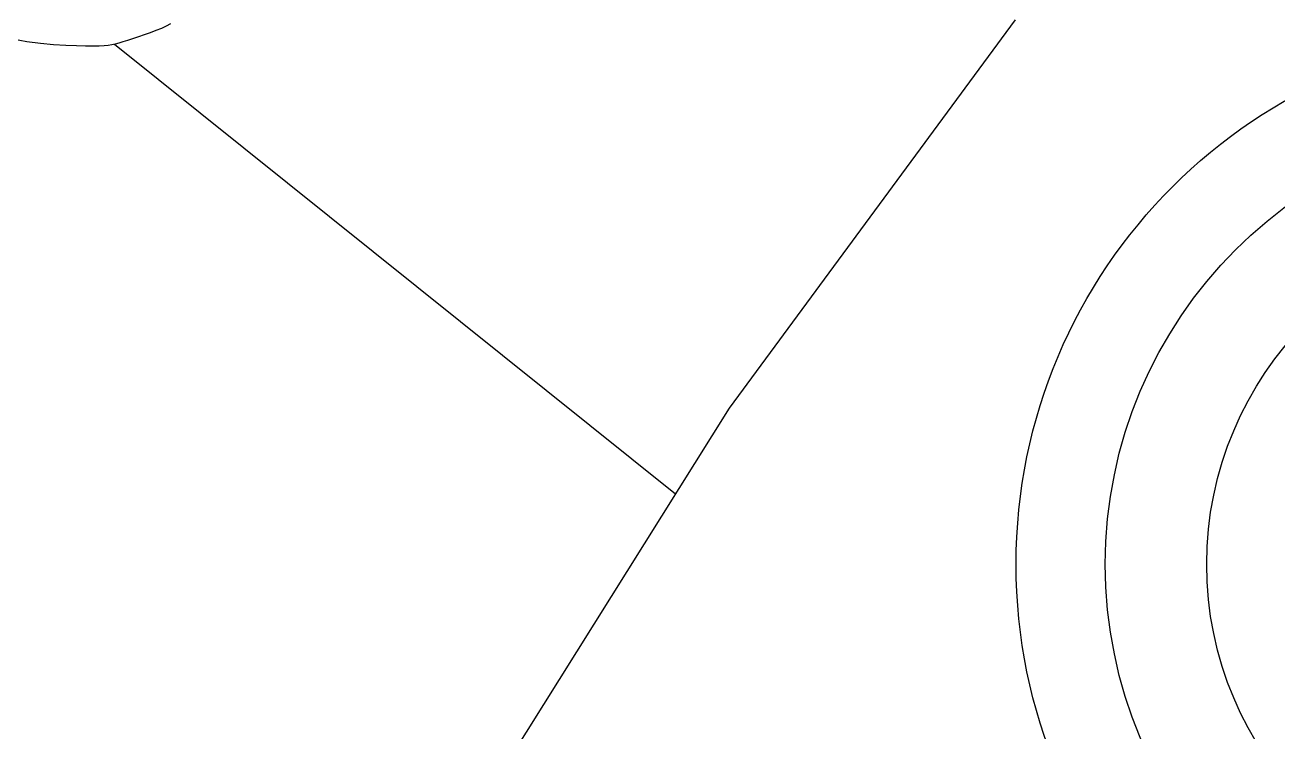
# Model space of a CAD drawing. Header units: metres. Extents: x 244.4 to 340.3, y -4.1 to 64.3.
# Drawn here: x 262.252 to 262.5879, y 60.7786 to 60.968 of the extents above; entities that cross this region are included whole.
import ezdxf

# ---------------------------------------------------------------- set-up
doc = ezdxf.new("R2010")
doc.units = ezdxf.units.M
doc.layers.add('Edges', color=7, linetype='Continuous')

msp = doc.modelspace()

# ---------------------------------------------------------------- linework, layer by layer
msp.add_lwpolyline([(262.29102, 60.96836), (262.28988, 60.96772), (262.28857, 60.96711), (262.28712, 60.9665), (262.28557, 60.96592), (262.28398, 60.96535), (262.28239, 60.96482), (262.28087, 60.96433), (262.27946, 60.96389), (262.2782, 60.96351), (262.27713, 60.96318), (262.27619, 60.96292), (262.27528, 60.96271), (262.27432, 60.96256), (262.27323, 60.96245), (262.27191, 60.96238), (262.27029, 60.96235), (262.26827, 60.96236), (262.26579, 60.9624), (262.26291, 60.9625), (262.25968, 60.9627), (262.2562, 60.96303), (262.25251, 60.96353), (262.24871, 60.96421)])
at = {"layer": 'Edges'}
for p, q in [((262.4409, 60.86532), (262.51755, 60.96943)), ((262.42642, 60.84226), (262.27596, 60.96282)), ((262.37218, 60.75582), (262.4409, 60.86532))]:
    msp.add_line(p, q, dxfattribs=at)
for radius in [0.14309, 0.11918, 0.092]:
    msp.add_circle((262.66081, 60.82348), radius, dxfattribs=at)

doc.saveas('drawing.dxf')
